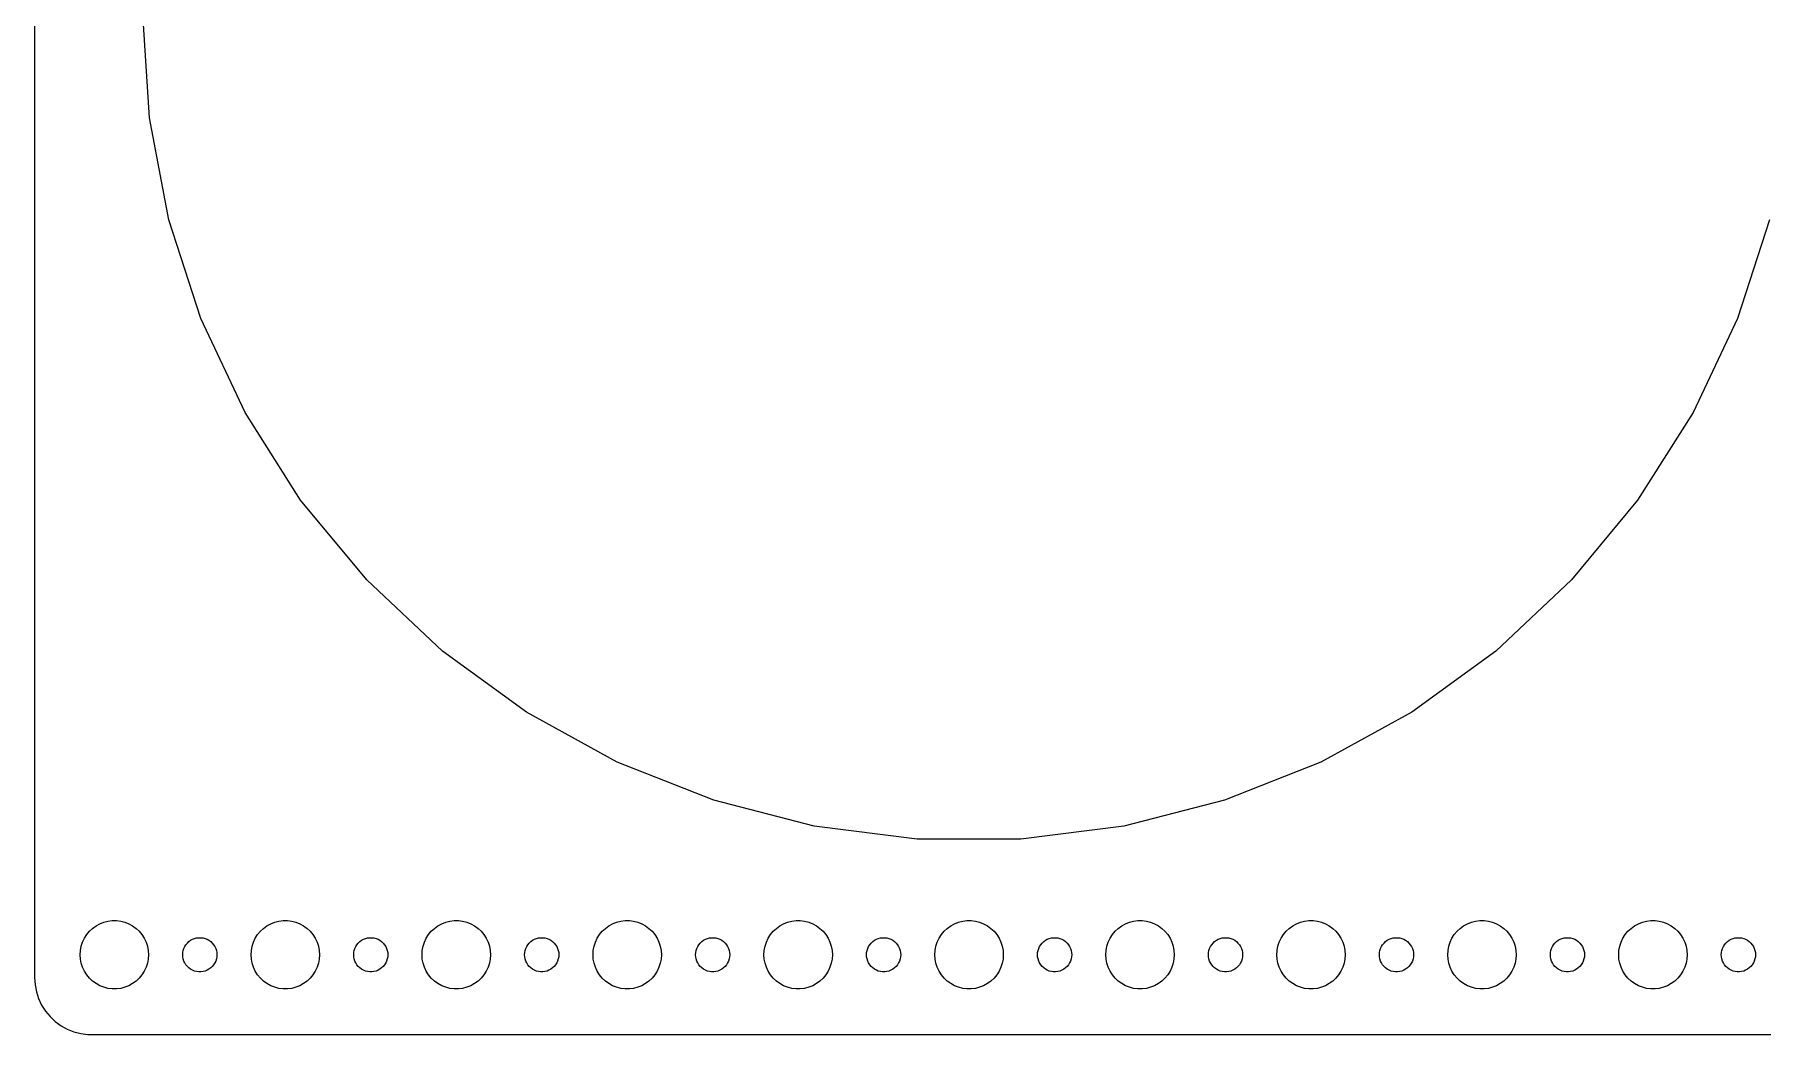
# Model space of a CAD drawing. Header units: metres. Extents: x -307 to 307, y -89 to 89.
# Drawn here: x -307 to -155.4, y -89.5 to -1.8 of the extents above; entities that cross this region are included whole.
import ezdxf

# ---------------------------------------------------------------- set-up
doc = ezdxf.new("R2010")
doc.units = ezdxf.units.M

msp = doc.modelspace()

# ---------------------------------------------------------------- linework, layer by layer
for p, q in [((-307, 84.5), (-307, -84.5)), ((-296.928, -9.0867), (-297.5, 0)), ((-295.222, -18.03), (-296.928, -9.0867)), ((-292.409, -26.689), (-295.222, -18.03)), ((-154.778, -18.03), (-157.591, -26.689)), ((-288.532, -34.9271), (-292.409, -26.689)), ((-157.591, -26.689), (-161.468, -34.9271)), ((-283.654, -42.6144), (-288.532, -34.9271)), ((-161.468, -34.9271), (-166.346, -42.6144)), ((-277.85, -49.6297), (-283.654, -42.6144)), ((-166.346, -42.6144), (-172.15, -49.6297)), ((-271.213, -55.8622), (-277.85, -49.6297)), ((-172.15, -49.6297), (-178.787, -55.8622)), ((-263.847, -61.2138), (-271.213, -55.8622)), ((-178.787, -55.8622), (-186.153, -61.2138)), ((-255.869, -65.6), (-263.847, -61.2138)), ((-186.153, -61.2138), (-194.131, -65.6)), ((-247.404, -68.9516), (-255.869, -65.6)), ((-194.131, -65.6), (-202.596, -68.9516)), ((-238.585, -71.2158), (-247.404, -68.9516)), ((-202.596, -68.9516), (-211.415, -71.2158)), ((-229.552, -72.3569), (-238.585, -71.2158)), ((-211.415, -71.2158), (-220.448, -72.3569)), ((-220.448, -72.3569), (-229.552, -72.3569)), ((-302.187, -80.4464), (-301.912, -80.1885)), ((-301.912, -80.1885), (-301.607, -79.967)), ((-301.607, -79.967), (-301.277, -79.7855)), ((-301.277, -79.7855), (-300.927, -79.6468)), ((-300.927, -79.6468), (-300.562, -79.5531)), ((-300.562, -79.5531), (-300.188, -79.5059)), ((-300.188, -79.5059), (-299.812, -79.5059)), ((-299.812, -79.5059), (-299.438, -79.5531)), ((-299.438, -79.5531), (-299.073, -79.6468)), ((-299.073, -79.6468), (-298.723, -79.7855)), ((-298.723, -79.7855), (-298.393, -79.967)), ((-298.393, -79.967), (-298.088, -80.1885)), ((-298.088, -80.1885), (-297.813, -80.4464)), ((-287.187, -80.4464), (-286.912, -80.1885)), ((-286.912, -80.1885), (-286.607, -79.967)), ((-286.607, -79.967), (-286.277, -79.7855)), ((-286.277, -79.7855), (-285.927, -79.6468)), ((-285.927, -79.6468), (-285.562, -79.5531)), ((-285.562, -79.5531), (-285.188, -79.5059)), ((-285.188, -79.5059), (-284.812, -79.5059)), ((-284.812, -79.5059), (-284.438, -79.5531)), ((-284.438, -79.5531), (-284.073, -79.6468)), ((-284.073, -79.6468), (-283.723, -79.7855)), ((-283.723, -79.7855), (-283.393, -79.967)), ((-283.393, -79.967), (-283.088, -80.1885)), ((-283.088, -80.1885), (-282.813, -80.4464)), ((-272.187, -80.4464), (-271.912, -80.1885)), ((-271.912, -80.1885), (-271.607, -79.967)), ((-271.607, -79.967), (-271.277, -79.7855)), ((-271.277, -79.7855), (-270.927, -79.6468)), ((-270.927, -79.6468), (-270.562, -79.5531)), ((-270.562, -79.5531), (-270.188, -79.5059)), ((-270.188, -79.5059), (-269.812, -79.5059)), ((-269.812, -79.5059), (-269.438, -79.5531)), ((-269.438, -79.5531), (-269.073, -79.6468)), ((-269.073, -79.6468), (-268.723, -79.7855)), ((-268.723, -79.7855), (-268.393, -79.967)), ((-268.393, -79.967), (-268.088, -80.1885)), ((-268.088, -80.1885), (-267.813, -80.4464)), ((-257.187, -80.4464), (-256.912, -80.1885)), ((-256.912, -80.1885), (-256.607, -79.967)), ((-256.607, -79.967), (-256.277, -79.7855)), ((-256.277, -79.7855), (-255.927, -79.6468)), ((-255.927, -79.6468), (-255.562, -79.5531)), ((-255.562, -79.5531), (-255.188, -79.5059)), ((-255.188, -79.5059), (-254.812, -79.5059)), ((-254.812, -79.5059), (-254.438, -79.5531)), ((-254.438, -79.5531), (-254.073, -79.6468)), ((-254.073, -79.6468), (-253.723, -79.7855)), ((-253.723, -79.7855), (-253.393, -79.967)), ((-253.393, -79.967), (-253.088, -80.1885)), ((-253.088, -80.1885), (-252.813, -80.4464)), ((-242.187, -80.4464), (-241.912, -80.1885)), ((-241.912, -80.1885), (-241.607, -79.967)), ((-241.607, -79.967), (-241.277, -79.7855)), ((-241.277, -79.7855), (-240.927, -79.6468)), ((-240.927, -79.6468), (-240.562, -79.5531)), ((-240.562, -79.5531), (-240.188, -79.5059)), ((-240.188, -79.5059), (-239.812, -79.5059)), ((-239.812, -79.5059), (-239.438, -79.5531)), ((-239.438, -79.5531), (-239.073, -79.6468)), ((-239.073, -79.6468), (-238.723, -79.7855)), ((-238.723, -79.7855), (-238.393, -79.967)), ((-238.393, -79.967), (-238.088, -80.1885)), ((-238.088, -80.1885), (-237.813, -80.4464)), ((-227.187, -80.4464), (-226.912, -80.1885)), ((-226.912, -80.1885), (-226.607, -79.967)), ((-226.607, -79.967), (-226.277, -79.7855)), ((-226.277, -79.7855), (-225.927, -79.6468)), ((-225.927, -79.6468), (-225.562, -79.5531)), ((-225.562, -79.5531), (-225.188, -79.5059)), ((-225.188, -79.5059), (-224.812, -79.5059)), ((-224.812, -79.5059), (-224.438, -79.5531)), ((-224.438, -79.5531), (-224.073, -79.6468)), ((-224.073, -79.6468), (-223.723, -79.7855)), ((-223.723, -79.7855), (-223.393, -79.967)), ((-223.393, -79.967), (-223.088, -80.1885)), ((-223.088, -80.1885), (-222.813, -80.4464)), ((-212.187, -80.4464), (-211.912, -80.1885)), ((-211.912, -80.1885), (-211.607, -79.967)), ((-211.607, -79.967), (-211.277, -79.7855)), ((-211.277, -79.7855), (-210.927, -79.6468)), ((-210.927, -79.6468), (-210.562, -79.5531)), ((-210.562, -79.5531), (-210.188, -79.5059)), ((-210.188, -79.5059), (-209.812, -79.5059)), ((-209.812, -79.5059), (-209.438, -79.5531)), ((-209.438, -79.5531), (-209.073, -79.6468)), ((-209.073, -79.6468), (-208.723, -79.7855)), ((-208.723, -79.7855), (-208.393, -79.967)), ((-208.393, -79.967), (-208.088, -80.1885)), ((-208.088, -80.1885), (-207.813, -80.4464)), ((-197.187, -80.4464), (-196.912, -80.1885)), ((-196.912, -80.1885), (-196.607, -79.967)), ((-196.607, -79.967), (-196.277, -79.7855)), ((-196.277, -79.7855), (-195.927, -79.6468)), ((-195.927, -79.6468), (-195.562, -79.5531)), ((-195.562, -79.5531), (-195.188, -79.5059)), ((-195.188, -79.5059), (-194.812, -79.5059)), ((-194.812, -79.5059), (-194.438, -79.5531)), ((-194.438, -79.5531), (-194.073, -79.6468)), ((-194.073, -79.6468), (-193.723, -79.7855)), ((-193.723, -79.7855), (-193.393, -79.967)), ((-193.393, -79.967), (-193.088, -80.1885)), ((-193.088, -80.1885), (-192.813, -80.4464)), ((-182.187, -80.4464), (-181.912, -80.1885)), ((-181.912, -80.1885), (-181.607, -79.967)), ((-181.607, -79.967), (-181.277, -79.7855)), ((-181.277, -79.7855), (-180.927, -79.6468)), ((-180.927, -79.6468), (-180.562, -79.5531)), ((-180.562, -79.5531), (-180.188, -79.5059)), ((-180.188, -79.5059), (-179.812, -79.5059)), ((-179.812, -79.5059), (-179.438, -79.5531)), ((-179.438, -79.5531), (-179.073, -79.6468)), ((-179.073, -79.6468), (-178.723, -79.7855)), ((-178.723, -79.7855), (-178.393, -79.967)), ((-178.393, -79.967), (-178.088, -80.1885)), ((-178.088, -80.1885), (-177.813, -80.4464)), ((-167.187, -80.4464), (-166.912, -80.1885)), ((-166.912, -80.1885), (-166.607, -79.967)), ((-166.607, -79.967), (-166.277, -79.7855)), ((-166.277, -79.7855), (-165.927, -79.6468)), ((-165.927, -79.6468), (-165.562, -79.5531)), ((-165.562, -79.5531), (-165.188, -79.5059)), ((-165.188, -79.5059), (-164.812, -79.5059)), ((-164.812, -79.5059), (-164.438, -79.5531)), ((-164.438, -79.5531), (-164.073, -79.6468)), ((-164.073, -79.6468), (-163.723, -79.7855)), ((-163.723, -79.7855), (-163.393, -79.967)), ((-163.393, -79.967), (-163.088, -80.1885)), ((-163.088, -80.1885), (-162.813, -80.4464)), ((-302.976, -82.124), (-302.906, -81.7539)), ((-302.906, -81.7539), (-302.789, -81.3956)), ((-302.789, -81.3956), (-302.629, -81.0547)), ((-302.629, -81.0547), (-302.427, -80.7366)), ((-302.427, -80.7366), (-302.187, -80.4464)), ((-297.813, -80.4464), (-297.573, -80.7366)), ((-297.573, -80.7366), (-297.371, -81.0547)), ((-297.371, -81.0547), (-297.211, -81.3956)), ((-297.211, -81.3956), (-297.094, -81.7539)), ((-297.094, -81.7539), (-297.024, -82.124)), ((-293.895, -81.9478), (-293.814, -81.7774)), ((-293.814, -81.7774), (-293.714, -81.6183)), ((-293.714, -81.6183), (-293.593, -81.4732)), ((-293.593, -81.4732), (-293.456, -81.3442)), ((-293.456, -81.3442), (-293.304, -81.2335)), ((-293.304, -81.2335), (-293.139, -81.1428)), ((-293.139, -81.1428), (-292.964, -81.0734)), ((-292.964, -81.0734), (-292.781, -81.0266)), ((-292.781, -81.0266), (-292.594, -81.003)), ((-292.594, -81.003), (-292.406, -81.003)), ((-292.406, -81.003), (-292.219, -81.0266)), ((-292.219, -81.0266), (-292.036, -81.0734)), ((-292.036, -81.0734), (-291.861, -81.1428)), ((-291.861, -81.1428), (-291.696, -81.2335)), ((-291.696, -81.2335), (-291.544, -81.3442)), ((-291.544, -81.3442), (-291.407, -81.4732)), ((-291.407, -81.4732), (-291.286, -81.6183)), ((-291.286, -81.6183), (-291.186, -81.7774)), ((-291.186, -81.7774), (-291.105, -81.9478)), ((-287.976, -82.124), (-287.906, -81.7539)), ((-287.906, -81.7539), (-287.789, -81.3956)), ((-287.789, -81.3956), (-287.629, -81.0547)), ((-287.629, -81.0547), (-287.427, -80.7366)), ((-287.427, -80.7366), (-287.187, -80.4464)), ((-282.813, -80.4464), (-282.573, -80.7366)), ((-282.573, -80.7366), (-282.371, -81.0547)), ((-282.371, -81.0547), (-282.211, -81.3956)), ((-282.211, -81.3956), (-282.094, -81.7539)), ((-282.094, -81.7539), (-282.024, -82.124)), ((-278.895, -81.9478), (-278.814, -81.7774)), ((-278.814, -81.7774), (-278.714, -81.6183)), ((-278.714, -81.6183), (-278.593, -81.4732)), ((-278.593, -81.4732), (-278.456, -81.3442)), ((-278.456, -81.3442), (-278.304, -81.2335)), ((-278.304, -81.2335), (-278.139, -81.1428)), ((-278.139, -81.1428), (-277.964, -81.0734)), ((-277.964, -81.0734), (-277.781, -81.0266)), ((-277.781, -81.0266), (-277.594, -81.003)), ((-277.594, -81.003), (-277.406, -81.003)), ((-277.406, -81.003), (-277.219, -81.0266)), ((-277.219, -81.0266), (-277.036, -81.0734)), ((-277.036, -81.0734), (-276.861, -81.1428)), ((-276.861, -81.1428), (-276.696, -81.2335)), ((-276.696, -81.2335), (-276.544, -81.3442)), ((-276.544, -81.3442), (-276.407, -81.4732)), ((-276.407, -81.4732), (-276.286, -81.6183)), ((-276.286, -81.6183), (-276.186, -81.7774)), ((-276.186, -81.7774), (-276.105, -81.9478)), ((-272.976, -82.124), (-272.906, -81.7539)), ((-272.906, -81.7539), (-272.789, -81.3956)), ((-272.789, -81.3956), (-272.629, -81.0547)), ((-272.629, -81.0547), (-272.427, -80.7366)), ((-272.427, -80.7366), (-272.187, -80.4464)), ((-267.813, -80.4464), (-267.573, -80.7366)), ((-267.573, -80.7366), (-267.371, -81.0547)), ((-267.371, -81.0547), (-267.211, -81.3956)), ((-267.211, -81.3956), (-267.094, -81.7539)), ((-267.094, -81.7539), (-267.024, -82.124)), ((-263.895, -81.9478), (-263.814, -81.7774)), ((-263.814, -81.7774), (-263.714, -81.6183)), ((-263.714, -81.6183), (-263.593, -81.4732)), ((-263.593, -81.4732), (-263.456, -81.3442)), ((-263.456, -81.3442), (-263.304, -81.2335)), ((-263.304, -81.2335), (-263.139, -81.1428)), ((-263.139, -81.1428), (-262.964, -81.0734)), ((-262.964, -81.0734), (-262.781, -81.0266)), ((-262.781, -81.0266), (-262.594, -81.003)), ((-262.594, -81.003), (-262.406, -81.003)), ((-262.406, -81.003), (-262.219, -81.0266)), ((-262.219, -81.0266), (-262.036, -81.0734)), ((-262.036, -81.0734), (-261.861, -81.1428)), ((-261.861, -81.1428), (-261.696, -81.2335)), ((-261.696, -81.2335), (-261.544, -81.3442)), ((-261.544, -81.3442), (-261.407, -81.4732)), ((-261.407, -81.4732), (-261.286, -81.6183)), ((-261.286, -81.6183), (-261.186, -81.7774)), ((-261.186, -81.7774), (-261.105, -81.9478)), ((-257.976, -82.124), (-257.906, -81.7539)), ((-257.906, -81.7539), (-257.789, -81.3956)), ((-257.789, -81.3956), (-257.629, -81.0547)), ((-257.629, -81.0547), (-257.427, -80.7366)), ((-257.427, -80.7366), (-257.187, -80.4464)), ((-252.813, -80.4464), (-252.573, -80.7366)), ((-252.573, -80.7366), (-252.371, -81.0547)), ((-252.371, -81.0547), (-252.211, -81.3956)), ((-252.211, -81.3956), (-252.094, -81.7539)), ((-252.094, -81.7539), (-252.024, -82.124)), ((-248.895, -81.9478), (-248.814, -81.7774)), ((-248.814, -81.7774), (-248.714, -81.6183)), ((-248.714, -81.6183), (-248.593, -81.4732)), ((-248.593, -81.4732), (-248.456, -81.3442)), ((-248.456, -81.3442), (-248.304, -81.2335)), ((-248.304, -81.2335), (-248.139, -81.1428)), ((-248.139, -81.1428), (-247.964, -81.0734)), ((-247.964, -81.0734), (-247.781, -81.0266)), ((-247.781, -81.0266), (-247.594, -81.003)), ((-247.594, -81.003), (-247.406, -81.003)), ((-247.406, -81.003), (-247.219, -81.0266)), ((-247.219, -81.0266), (-247.036, -81.0734)), ((-247.036, -81.0734), (-246.861, -81.1428)), ((-246.861, -81.1428), (-246.696, -81.2335)), ((-246.696, -81.2335), (-246.544, -81.3442)), ((-246.544, -81.3442), (-246.407, -81.4732)), ((-246.407, -81.4732), (-246.286, -81.6183)), ((-246.286, -81.6183), (-246.186, -81.7774)), ((-246.186, -81.7774), (-246.105, -81.9478)), ((-242.976, -82.124), (-242.906, -81.7539)), ((-242.906, -81.7539), (-242.789, -81.3956)), ((-242.789, -81.3956), (-242.629, -81.0547)), ((-242.629, -81.0547), (-242.427, -80.7366)), ((-242.427, -80.7366), (-242.187, -80.4464)), ((-237.813, -80.4464), (-237.573, -80.7366)), ((-237.573, -80.7366), (-237.371, -81.0547)), ((-237.371, -81.0547), (-237.211, -81.3956)), ((-237.211, -81.3956), (-237.094, -81.7539)), ((-237.094, -81.7539), (-237.024, -82.124)), ((-233.895, -81.9478), (-233.814, -81.7774)), ((-233.814, -81.7774), (-233.714, -81.6183)), ((-233.714, -81.6183), (-233.593, -81.4732)), ((-233.593, -81.4732), (-233.456, -81.3442)), ((-233.456, -81.3442), (-233.304, -81.2335)), ((-233.304, -81.2335), (-233.139, -81.1428)), ((-233.139, -81.1428), (-232.964, -81.0734)), ((-232.964, -81.0734), (-232.781, -81.0266)), ((-232.781, -81.0266), (-232.594, -81.003)), ((-232.594, -81.003), (-232.406, -81.003)), ((-232.406, -81.003), (-232.219, -81.0266)), ((-232.219, -81.0266), (-232.036, -81.0734)), ((-232.036, -81.0734), (-231.861, -81.1428)), ((-231.861, -81.1428), (-231.696, -81.2335)), ((-231.696, -81.2335), (-231.544, -81.3442)), ((-231.544, -81.3442), (-231.407, -81.4732)), ((-231.407, -81.4732), (-231.286, -81.6183)), ((-231.286, -81.6183), (-231.186, -81.7774)), ((-231.186, -81.7774), (-231.105, -81.9478)), ((-227.976, -82.124), (-227.906, -81.7539)), ((-227.906, -81.7539), (-227.789, -81.3956)), ((-227.789, -81.3956), (-227.629, -81.0547)), ((-227.629, -81.0547), (-227.427, -80.7366)), ((-227.427, -80.7366), (-227.187, -80.4464)), ((-222.813, -80.4464), (-222.573, -80.7366)), ((-222.573, -80.7366), (-222.371, -81.0547)), ((-222.371, -81.0547), (-222.211, -81.3956)), ((-222.211, -81.3956), (-222.094, -81.7539)), ((-222.094, -81.7539), (-222.024, -82.124)), ((-218.895, -81.9478), (-218.814, -81.7774)), ((-218.814, -81.7774), (-218.714, -81.6183)), ((-218.714, -81.6183), (-218.593, -81.4732)), ((-218.593, -81.4732), (-218.456, -81.3442)), ((-218.456, -81.3442), (-218.304, -81.2335)), ((-218.304, -81.2335), (-218.139, -81.1428)), ((-218.139, -81.1428), (-217.964, -81.0734)), ((-217.964, -81.0734), (-217.781, -81.0266)), ((-217.781, -81.0266), (-217.594, -81.003)), ((-217.594, -81.003), (-217.406, -81.003)), ((-217.406, -81.003), (-217.219, -81.0266)), ((-217.219, -81.0266), (-217.036, -81.0734)), ((-217.036, -81.0734), (-216.861, -81.1428)), ((-216.861, -81.1428), (-216.696, -81.2335)), ((-216.696, -81.2335), (-216.544, -81.3442)), ((-216.544, -81.3442), (-216.407, -81.4732)), ((-216.407, -81.4732), (-216.286, -81.6183)), ((-216.286, -81.6183), (-216.186, -81.7774)), ((-216.186, -81.7774), (-216.105, -81.9478)), ((-212.976, -82.124), (-212.906, -81.7539)), ((-212.906, -81.7539), (-212.789, -81.3956)), ((-212.789, -81.3956), (-212.629, -81.0547)), ((-212.629, -81.0547), (-212.427, -80.7366)), ((-212.427, -80.7366), (-212.187, -80.4464)), ((-207.813, -80.4464), (-207.573, -80.7366)), ((-207.573, -80.7366), (-207.371, -81.0547)), ((-207.371, -81.0547), (-207.211, -81.3956)), ((-207.211, -81.3956), (-207.094, -81.7539)), ((-207.094, -81.7539), (-207.024, -82.124)), ((-203.895, -81.9478), (-203.814, -81.7774)), ((-203.814, -81.7774), (-203.714, -81.6183)), ((-203.714, -81.6183), (-203.593, -81.4732)), ((-203.593, -81.4732), (-203.456, -81.3442)), ((-203.456, -81.3442), (-203.304, -81.2335)), ((-203.304, -81.2335), (-203.139, -81.1428)), ((-203.139, -81.1428), (-202.964, -81.0734)), ((-202.964, -81.0734), (-202.781, -81.0266)), ((-202.781, -81.0266), (-202.594, -81.003)), ((-202.594, -81.003), (-202.406, -81.003)), ((-202.406, -81.003), (-202.219, -81.0266)), ((-202.219, -81.0266), (-202.036, -81.0734)), ((-202.036, -81.0734), (-201.861, -81.1428)), ((-201.861, -81.1428), (-201.696, -81.2335)), ((-201.696, -81.2335), (-201.544, -81.3442)), ((-201.544, -81.3442), (-201.407, -81.4732)), ((-201.407, -81.4732), (-201.286, -81.6183)), ((-201.286, -81.6183), (-201.186, -81.7774)), ((-201.186, -81.7774), (-201.105, -81.9478)), ((-197.976, -82.124), (-197.906, -81.7539)), ((-197.906, -81.7539), (-197.789, -81.3956)), ((-197.789, -81.3956), (-197.629, -81.0547)), ((-197.629, -81.0547), (-197.427, -80.7366)), ((-197.427, -80.7366), (-197.187, -80.4464)), ((-192.813, -80.4464), (-192.573, -80.7366)), ((-192.573, -80.7366), (-192.371, -81.0547)), ((-192.371, -81.0547), (-192.211, -81.3956)), ((-192.211, -81.3956), (-192.094, -81.7539)), ((-192.094, -81.7539), (-192.024, -82.124)), ((-188.895, -81.9478), (-188.814, -81.7774)), ((-188.814, -81.7774), (-188.714, -81.6183)), ((-188.714, -81.6183), (-188.593, -81.4732)), ((-188.593, -81.4732), (-188.456, -81.3442)), ((-188.456, -81.3442), (-188.304, -81.2335)), ((-188.304, -81.2335), (-188.139, -81.1428)), ((-188.139, -81.1428), (-187.964, -81.0734)), ((-187.964, -81.0734), (-187.781, -81.0266)), ((-187.781, -81.0266), (-187.594, -81.003)), ((-187.594, -81.003), (-187.406, -81.003)), ((-187.406, -81.003), (-187.219, -81.0266)), ((-187.219, -81.0266), (-187.036, -81.0734)), ((-187.036, -81.0734), (-186.861, -81.1428)), ((-186.861, -81.1428), (-186.696, -81.2335)), ((-186.696, -81.2335), (-186.544, -81.3442)), ((-186.544, -81.3442), (-186.407, -81.4732)), ((-186.407, -81.4732), (-186.286, -81.6183)), ((-186.286, -81.6183), (-186.186, -81.7774)), ((-186.186, -81.7774), (-186.105, -81.9478)), ((-182.976, -82.124), (-182.906, -81.7539)), ((-182.906, -81.7539), (-182.789, -81.3956)), ((-182.789, -81.3956), (-182.629, -81.0547)), ((-182.629, -81.0547), (-182.427, -80.7366)), ((-182.427, -80.7366), (-182.187, -80.4464)), ((-177.813, -80.4464), (-177.573, -80.7366)), ((-177.573, -80.7366), (-177.371, -81.0547)), ((-177.371, -81.0547), (-177.211, -81.3956)), ((-177.211, -81.3956), (-177.094, -81.7539)), ((-177.094, -81.7539), (-177.024, -82.124)), ((-173.895, -81.9478), (-173.814, -81.7774)), ((-173.814, -81.7774), (-173.714, -81.6183)), ((-173.714, -81.6183), (-173.593, -81.4732)), ((-173.593, -81.4732), (-173.456, -81.3442)), ((-173.456, -81.3442), (-173.304, -81.2335)), ((-173.304, -81.2335), (-173.139, -81.1428)), ((-173.139, -81.1428), (-172.964, -81.0734)), ((-172.964, -81.0734), (-172.781, -81.0266)), ((-172.781, -81.0266), (-172.594, -81.003)), ((-172.594, -81.003), (-172.406, -81.003)), ((-172.406, -81.003), (-172.219, -81.0266)), ((-172.219, -81.0266), (-172.036, -81.0734)), ((-172.036, -81.0734), (-171.861, -81.1428)), ((-171.861, -81.1428), (-171.696, -81.2335)), ((-171.696, -81.2335), (-171.544, -81.3442)), ((-171.544, -81.3442), (-171.407, -81.4732)), ((-171.407, -81.4732), (-171.286, -81.6183)), ((-171.286, -81.6183), (-171.186, -81.7774)), ((-171.186, -81.7774), (-171.105, -81.9478)), ((-167.976, -82.124), (-167.906, -81.7539)), ((-167.906, -81.7539), (-167.789, -81.3956)), ((-167.789, -81.3956), (-167.629, -81.0547)), ((-167.629, -81.0547), (-167.427, -80.7366)), ((-167.427, -80.7366), (-167.187, -80.4464)), ((-162.813, -80.4464), (-162.573, -80.7366)), ((-162.573, -80.7366), (-162.371, -81.0547)), ((-162.371, -81.0547), (-162.211, -81.3956)), ((-162.211, -81.3956), (-162.094, -81.7539)), ((-162.094, -81.7539), (-162.024, -82.124)), ((-158.895, -81.9478), (-158.814, -81.7774)), ((-158.814, -81.7774), (-158.714, -81.6183)), ((-158.714, -81.6183), (-158.593, -81.4732)), ((-158.593, -81.4732), (-158.456, -81.3442)), ((-158.456, -81.3442), (-158.304, -81.2335)), ((-158.304, -81.2335), (-158.139, -81.1428)), ((-158.139, -81.1428), (-157.964, -81.0734)), ((-157.964, -81.0734), (-157.781, -81.0266)), ((-157.781, -81.0266), (-157.594, -81.003)), ((-157.594, -81.003), (-157.406, -81.003)), ((-157.406, -81.003), (-157.219, -81.0266)), ((-157.219, -81.0266), (-157.036, -81.0734)), ((-157.036, -81.0734), (-156.861, -81.1428)), ((-156.861, -81.1428), (-156.696, -81.2335)), ((-156.696, -81.2335), (-156.544, -81.3442)), ((-156.544, -81.3442), (-156.407, -81.4732)), ((-156.407, -81.4732), (-156.286, -81.6183)), ((-156.286, -81.6183), (-156.186, -81.7774)), ((-156.186, -81.7774), (-156.105, -81.9478)), ((-303, -82.5), (-302.976, -82.124)), ((-302.976, -82.876), (-303, -82.5)), ((-302.906, -83.2461), (-302.976, -82.876)), ((-302.789, -83.6044), (-302.906, -83.2461)), ((-297.094, -83.2461), (-297.211, -83.6044)), ((-297.024, -82.876), (-297.094, -83.2461)), ((-297.024, -82.124), (-297, -82.5)), ((-297, -82.5), (-297.024, -82.876)), ((-294, -82.5), (-293.988, -82.312)), ((-293.988, -82.688), (-294, -82.5)), ((-293.988, -82.312), (-293.953, -82.127)), ((-293.953, -82.873), (-293.988, -82.688)), ((-293.953, -82.127), (-293.895, -81.9478)), ((-293.895, -83.0522), (-293.953, -82.873)), ((-293.814, -83.2226), (-293.895, -83.0522)), ((-293.714, -83.3817), (-293.814, -83.2226)), ((-293.593, -83.5268), (-293.714, -83.3817)), ((-291.286, -83.3817), (-291.407, -83.5268)), ((-291.186, -83.2226), (-291.286, -83.3817)), ((-291.105, -83.0522), (-291.186, -83.2226)), ((-291.105, -81.9478), (-291.047, -82.127)), ((-291.047, -82.873), (-291.105, -83.0522)), ((-291.047, -82.127), (-291.012, -82.312)), ((-291.012, -82.688), (-291.047, -82.873)), ((-291.012, -82.312), (-291, -82.5)), ((-291, -82.5), (-291.012, -82.688)), ((-288, -82.5), (-287.976, -82.124)), ((-287.976, -82.876), (-288, -82.5)), ((-287.906, -83.2461), (-287.976, -82.876)), ((-287.789, -83.6044), (-287.906, -83.2461)), ((-282.094, -83.2461), (-282.211, -83.6044)), ((-282.024, -82.876), (-282.094, -83.2461)), ((-282.024, -82.124), (-282, -82.5)), ((-282, -82.5), (-282.024, -82.876)), ((-279, -82.5), (-278.988, -82.312)), ((-278.988, -82.688), (-279, -82.5)), ((-278.988, -82.312), (-278.953, -82.127)), ((-278.953, -82.873), (-278.988, -82.688)), ((-278.953, -82.127), (-278.895, -81.9478)), ((-278.895, -83.0522), (-278.953, -82.873)), ((-278.814, -83.2226), (-278.895, -83.0522)), ((-278.714, -83.3817), (-278.814, -83.2226)), ((-278.593, -83.5268), (-278.714, -83.3817)), ((-276.286, -83.3817), (-276.407, -83.5268)), ((-276.186, -83.2226), (-276.286, -83.3817)), ((-276.105, -83.0522), (-276.186, -83.2226)), ((-276.105, -81.9478), (-276.047, -82.127)), ((-276.047, -82.873), (-276.105, -83.0522)), ((-276.047, -82.127), (-276.012, -82.312)), ((-276.012, -82.688), (-276.047, -82.873)), ((-276.012, -82.312), (-276, -82.5)), ((-276, -82.5), (-276.012, -82.688)), ((-273, -82.5), (-272.976, -82.124)), ((-272.976, -82.876), (-273, -82.5)), ((-272.906, -83.2461), (-272.976, -82.876)), ((-272.789, -83.6044), (-272.906, -83.2461)), ((-267.094, -83.2461), (-267.211, -83.6044)), ((-267.024, -82.876), (-267.094, -83.2461)), ((-267.024, -82.124), (-267, -82.5)), ((-267, -82.5), (-267.024, -82.876)), ((-264, -82.5), (-263.988, -82.312)), ((-263.988, -82.688), (-264, -82.5)), ((-263.988, -82.312), (-263.953, -82.127)), ((-263.953, -82.873), (-263.988, -82.688)), ((-263.953, -82.127), (-263.895, -81.9478)), ((-263.895, -83.0522), (-263.953, -82.873)), ((-263.814, -83.2226), (-263.895, -83.0522)), ((-263.714, -83.3817), (-263.814, -83.2226)), ((-263.593, -83.5268), (-263.714, -83.3817)), ((-261.286, -83.3817), (-261.407, -83.5268)), ((-261.186, -83.2226), (-261.286, -83.3817)), ((-261.105, -83.0522), (-261.186, -83.2226)), ((-261.105, -81.9478), (-261.047, -82.127)), ((-261.047, -82.873), (-261.105, -83.0522)), ((-261.047, -82.127), (-261.012, -82.312)), ((-261.012, -82.688), (-261.047, -82.873)), ((-261.012, -82.312), (-261, -82.5)), ((-261, -82.5), (-261.012, -82.688)), ((-258, -82.5), (-257.976, -82.124)), ((-257.976, -82.876), (-258, -82.5)), ((-257.906, -83.2461), (-257.976, -82.876)), ((-257.789, -83.6044), (-257.906, -83.2461)), ((-252.094, -83.2461), (-252.211, -83.6044)), ((-252.024, -82.876), (-252.094, -83.2461)), ((-252.024, -82.124), (-252, -82.5)), ((-252, -82.5), (-252.024, -82.876)), ((-249, -82.5), (-248.988, -82.312)), ((-248.988, -82.688), (-249, -82.5)), ((-248.988, -82.312), (-248.953, -82.127)), ((-248.953, -82.873), (-248.988, -82.688)), ((-248.953, -82.127), (-248.895, -81.9478)), ((-248.895, -83.0522), (-248.953, -82.873)), ((-248.814, -83.2226), (-248.895, -83.0522)), ((-248.714, -83.3817), (-248.814, -83.2226)), ((-248.593, -83.5268), (-248.714, -83.3817)), ((-246.286, -83.3817), (-246.407, -83.5268)), ((-246.186, -83.2226), (-246.286, -83.3817)), ((-246.105, -83.0522), (-246.186, -83.2226)), ((-246.105, -81.9478), (-246.047, -82.127)), ((-246.047, -82.873), (-246.105, -83.0522)), ((-246.047, -82.127), (-246.012, -82.312)), ((-246.012, -82.688), (-246.047, -82.873)), ((-246.012, -82.312), (-246, -82.5)), ((-246, -82.5), (-246.012, -82.688)), ((-243, -82.5), (-242.976, -82.124)), ((-242.976, -82.876), (-243, -82.5)), ((-242.906, -83.2461), (-242.976, -82.876)), ((-242.789, -83.6044), (-242.906, -83.2461)), ((-237.094, -83.2461), (-237.211, -83.6044)), ((-237.024, -82.876), (-237.094, -83.2461)), ((-237.024, -82.124), (-237, -82.5)), ((-237, -82.5), (-237.024, -82.876)), ((-234, -82.5), (-233.988, -82.312)), ((-233.988, -82.688), (-234, -82.5)), ((-233.988, -82.312), (-233.953, -82.127)), ((-233.953, -82.873), (-233.988, -82.688)), ((-233.953, -82.127), (-233.895, -81.9478)), ((-233.895, -83.0522), (-233.953, -82.873)), ((-233.814, -83.2226), (-233.895, -83.0522)), ((-233.714, -83.3817), (-233.814, -83.2226)), ((-233.593, -83.5268), (-233.714, -83.3817)), ((-231.286, -83.3817), (-231.407, -83.5268)), ((-231.186, -83.2226), (-231.286, -83.3817)), ((-231.105, -83.0522), (-231.186, -83.2226)), ((-231.105, -81.9478), (-231.047, -82.127)), ((-231.047, -82.873), (-231.105, -83.0522)), ((-231.047, -82.127), (-231.012, -82.312)), ((-231.012, -82.688), (-231.047, -82.873)), ((-231.012, -82.312), (-231, -82.5)), ((-231, -82.5), (-231.012, -82.688)), ((-228, -82.5), (-227.976, -82.124)), ((-227.976, -82.876), (-228, -82.5)), ((-227.906, -83.2461), (-227.976, -82.876)), ((-227.789, -83.6044), (-227.906, -83.2461)), ((-222.094, -83.2461), (-222.211, -83.6044)), ((-222.024, -82.876), (-222.094, -83.2461)), ((-222.024, -82.124), (-222, -82.5)), ((-222, -82.5), (-222.024, -82.876)), ((-219, -82.5), (-218.988, -82.312)), ((-218.988, -82.688), (-219, -82.5)), ((-218.988, -82.312), (-218.953, -82.127)), ((-218.953, -82.873), (-218.988, -82.688)), ((-218.953, -82.127), (-218.895, -81.9478)), ((-218.895, -83.0522), (-218.953, -82.873)), ((-218.814, -83.2226), (-218.895, -83.0522)), ((-218.714, -83.3817), (-218.814, -83.2226)), ((-218.593, -83.5268), (-218.714, -83.3817)), ((-216.286, -83.3817), (-216.407, -83.5268)), ((-216.186, -83.2226), (-216.286, -83.3817)), ((-216.105, -83.0522), (-216.186, -83.2226)), ((-216.105, -81.9478), (-216.047, -82.127)), ((-216.047, -82.873), (-216.105, -83.0522)), ((-216.047, -82.127), (-216.012, -82.312)), ((-216.012, -82.688), (-216.047, -82.873)), ((-216.012, -82.312), (-216, -82.5)), ((-216, -82.5), (-216.012, -82.688)), ((-213, -82.5), (-212.976, -82.124)), ((-212.976, -82.876), (-213, -82.5)), ((-212.906, -83.2461), (-212.976, -82.876)), ((-212.789, -83.6044), (-212.906, -83.2461)), ((-207.094, -83.2461), (-207.211, -83.6044)), ((-207.024, -82.876), (-207.094, -83.2461)), ((-207.024, -82.124), (-207, -82.5)), ((-207, -82.5), (-207.024, -82.876)), ((-204, -82.5), (-203.988, -82.312)), ((-203.988, -82.688), (-204, -82.5)), ((-203.988, -82.312), (-203.953, -82.127)), ((-203.953, -82.873), (-203.988, -82.688)), ((-203.953, -82.127), (-203.895, -81.9478)), ((-203.895, -83.0522), (-203.953, -82.873)), ((-203.814, -83.2226), (-203.895, -83.0522)), ((-203.714, -83.3817), (-203.814, -83.2226)), ((-203.593, -83.5268), (-203.714, -83.3817)), ((-201.286, -83.3817), (-201.407, -83.5268)), ((-201.186, -83.2226), (-201.286, -83.3817)), ((-201.105, -83.0522), (-201.186, -83.2226)), ((-201.105, -81.9478), (-201.047, -82.127)), ((-201.047, -82.873), (-201.105, -83.0522)), ((-201.047, -82.127), (-201.012, -82.312)), ((-201.012, -82.688), (-201.047, -82.873)), ((-201.012, -82.312), (-201, -82.5)), ((-201, -82.5), (-201.012, -82.688)), ((-198, -82.5), (-197.976, -82.124)), ((-197.976, -82.876), (-198, -82.5)), ((-197.906, -83.2461), (-197.976, -82.876)), ((-197.789, -83.6044), (-197.906, -83.2461)), ((-192.094, -83.2461), (-192.211, -83.6044)), ((-192.024, -82.876), (-192.094, -83.2461)), ((-192.024, -82.124), (-192, -82.5)), ((-192, -82.5), (-192.024, -82.876)), ((-189, -82.5), (-188.988, -82.312)), ((-188.988, -82.688), (-189, -82.5)), ((-188.988, -82.312), (-188.953, -82.127)), ((-188.953, -82.873), (-188.988, -82.688)), ((-188.953, -82.127), (-188.895, -81.9478)), ((-188.895, -83.0522), (-188.953, -82.873)), ((-188.814, -83.2226), (-188.895, -83.0522)), ((-188.714, -83.3817), (-188.814, -83.2226)), ((-188.593, -83.5268), (-188.714, -83.3817)), ((-186.286, -83.3817), (-186.407, -83.5268)), ((-186.186, -83.2226), (-186.286, -83.3817)), ((-186.105, -83.0522), (-186.186, -83.2226)), ((-186.105, -81.9478), (-186.047, -82.127)), ((-186.047, -82.873), (-186.105, -83.0522)), ((-186.047, -82.127), (-186.012, -82.312)), ((-186.012, -82.688), (-186.047, -82.873)), ((-186.012, -82.312), (-186, -82.5)), ((-186, -82.5), (-186.012, -82.688)), ((-183, -82.5), (-182.976, -82.124)), ((-182.976, -82.876), (-183, -82.5)), ((-182.906, -83.2461), (-182.976, -82.876)), ((-182.789, -83.6044), (-182.906, -83.2461)), ((-177.094, -83.2461), (-177.211, -83.6044)), ((-177.024, -82.876), (-177.094, -83.2461)), ((-177.024, -82.124), (-177, -82.5)), ((-177, -82.5), (-177.024, -82.876)), ((-174, -82.5), (-173.988, -82.312)), ((-173.988, -82.688), (-174, -82.5)), ((-173.988, -82.312), (-173.953, -82.127)), ((-173.953, -82.873), (-173.988, -82.688)), ((-173.953, -82.127), (-173.895, -81.9478)), ((-173.895, -83.0522), (-173.953, -82.873)), ((-173.814, -83.2226), (-173.895, -83.0522)), ((-173.714, -83.3817), (-173.814, -83.2226)), ((-173.593, -83.5268), (-173.714, -83.3817)), ((-171.286, -83.3817), (-171.407, -83.5268)), ((-171.186, -83.2226), (-171.286, -83.3817)), ((-171.105, -83.0522), (-171.186, -83.2226)), ((-171.105, -81.9478), (-171.047, -82.127)), ((-171.047, -82.873), (-171.105, -83.0522)), ((-171.047, -82.127), (-171.012, -82.312)), ((-171.012, -82.688), (-171.047, -82.873)), ((-171.012, -82.312), (-171, -82.5)), ((-171, -82.5), (-171.012, -82.688)), ((-168, -82.5), (-167.976, -82.124)), ((-167.976, -82.876), (-168, -82.5)), ((-167.906, -83.2461), (-167.976, -82.876)), ((-167.789, -83.6044), (-167.906, -83.2461)), ((-162.094, -83.2461), (-162.211, -83.6044)), ((-162.024, -82.876), (-162.094, -83.2461)), ((-162.024, -82.124), (-162, -82.5)), ((-162, -82.5), (-162.024, -82.876)), ((-159, -82.5), (-158.988, -82.312)), ((-158.988, -82.688), (-159, -82.5)), ((-158.988, -82.312), (-158.953, -82.127)), ((-158.953, -82.873), (-158.988, -82.688)), ((-158.953, -82.127), (-158.895, -81.9478)), ((-158.895, -83.0522), (-158.953, -82.873)), ((-158.814, -83.2226), (-158.895, -83.0522)), ((-158.714, -83.3817), (-158.814, -83.2226)), ((-158.593, -83.5268), (-158.714, -83.3817)), ((-156.286, -83.3817), (-156.407, -83.5268)), ((-156.186, -83.2226), (-156.286, -83.3817)), ((-156.105, -83.0522), (-156.186, -83.2226)), ((-156.105, -81.9478), (-156.047, -82.127)), ((-156.047, -82.873), (-156.105, -83.0522)), ((-156.047, -82.127), (-156.012, -82.312)), ((-156.012, -82.688), (-156.047, -82.873)), ((-156.012, -82.312), (-156, -82.5)), ((-156, -82.5), (-156.012, -82.688)), ((-307, -84.5), (-306.961, -85.1267)), ((-302.629, -83.9453), (-302.789, -83.6044)), ((-302.427, -84.2634), (-302.629, -83.9453)), ((-302.187, -84.5536), (-302.427, -84.2634)), ((-301.912, -84.8115), (-302.187, -84.5536)), ((-301.607, -85.033), (-301.912, -84.8115)), ((-298.088, -84.8115), (-298.393, -85.033)), ((-297.813, -84.5536), (-298.088, -84.8115)), ((-297.573, -84.2634), (-297.813, -84.5536)), ((-297.371, -83.9453), (-297.573, -84.2634)), ((-297.211, -83.6044), (-297.371, -83.9453)), ((-293.456, -83.6558), (-293.593, -83.5268)), ((-293.304, -83.7665), (-293.456, -83.6558)), ((-293.139, -83.8572), (-293.304, -83.7665)), ((-292.964, -83.9266), (-293.139, -83.8572)), ((-292.781, -83.9734), (-292.964, -83.9266)), ((-292.594, -83.997), (-292.781, -83.9734)), ((-292.406, -83.997), (-292.594, -83.997)), ((-292.219, -83.9734), (-292.406, -83.997)), ((-292.036, -83.9266), (-292.219, -83.9734)), ((-291.861, -83.8572), (-292.036, -83.9266)), ((-291.696, -83.7665), (-291.861, -83.8572)), ((-291.544, -83.6558), (-291.696, -83.7665)), ((-291.407, -83.5268), (-291.544, -83.6558)), ((-287.629, -83.9453), (-287.789, -83.6044)), ((-287.427, -84.2634), (-287.629, -83.9453)), ((-287.187, -84.5536), (-287.427, -84.2634)), ((-286.912, -84.8115), (-287.187, -84.5536)), ((-286.607, -85.033), (-286.912, -84.8115)), ((-283.088, -84.8115), (-283.393, -85.033)), ((-282.813, -84.5536), (-283.088, -84.8115)), ((-282.573, -84.2634), (-282.813, -84.5536)), ((-282.371, -83.9453), (-282.573, -84.2634)), ((-282.211, -83.6044), (-282.371, -83.9453)), ((-278.456, -83.6558), (-278.593, -83.5268)), ((-278.304, -83.7665), (-278.456, -83.6558)), ((-278.139, -83.8572), (-278.304, -83.7665)), ((-277.964, -83.9266), (-278.139, -83.8572)), ((-277.781, -83.9734), (-277.964, -83.9266)), ((-277.594, -83.997), (-277.781, -83.9734)), ((-277.406, -83.997), (-277.594, -83.997)), ((-277.219, -83.9734), (-277.406, -83.997)), ((-277.036, -83.9266), (-277.219, -83.9734)), ((-276.861, -83.8572), (-277.036, -83.9266)), ((-276.696, -83.7665), (-276.861, -83.8572)), ((-276.544, -83.6558), (-276.696, -83.7665)), ((-276.407, -83.5268), (-276.544, -83.6558)), ((-272.629, -83.9453), (-272.789, -83.6044)), ((-272.427, -84.2634), (-272.629, -83.9453)), ((-272.187, -84.5536), (-272.427, -84.2634)), ((-271.912, -84.8115), (-272.187, -84.5536)), ((-271.607, -85.033), (-271.912, -84.8115)), ((-268.088, -84.8115), (-268.393, -85.033)), ((-267.813, -84.5536), (-268.088, -84.8115)), ((-267.573, -84.2634), (-267.813, -84.5536)), ((-267.371, -83.9453), (-267.573, -84.2634)), ((-267.211, -83.6044), (-267.371, -83.9453)), ((-263.456, -83.6558), (-263.593, -83.5268)), ((-263.304, -83.7665), (-263.456, -83.6558)), ((-263.139, -83.8572), (-263.304, -83.7665)), ((-262.964, -83.9266), (-263.139, -83.8572)), ((-262.781, -83.9734), (-262.964, -83.9266)), ((-262.594, -83.997), (-262.781, -83.9734)), ((-262.406, -83.997), (-262.594, -83.997)), ((-262.219, -83.9734), (-262.406, -83.997)), ((-262.036, -83.9266), (-262.219, -83.9734)), ((-261.861, -83.8572), (-262.036, -83.9266)), ((-261.696, -83.7665), (-261.861, -83.8572)), ((-261.544, -83.6558), (-261.696, -83.7665)), ((-261.407, -83.5268), (-261.544, -83.6558)), ((-257.629, -83.9453), (-257.789, -83.6044)), ((-257.427, -84.2634), (-257.629, -83.9453)), ((-257.187, -84.5536), (-257.427, -84.2634)), ((-256.912, -84.8115), (-257.187, -84.5536)), ((-256.607, -85.033), (-256.912, -84.8115)), ((-253.088, -84.8115), (-253.393, -85.033)), ((-252.813, -84.5536), (-253.088, -84.8115)), ((-252.573, -84.2634), (-252.813, -84.5536)), ((-252.371, -83.9453), (-252.573, -84.2634)), ((-252.211, -83.6044), (-252.371, -83.9453)), ((-248.456, -83.6558), (-248.593, -83.5268)), ((-248.304, -83.7665), (-248.456, -83.6558)), ((-248.139, -83.8572), (-248.304, -83.7665)), ((-247.964, -83.9266), (-248.139, -83.8572)), ((-247.781, -83.9734), (-247.964, -83.9266)), ((-247.594, -83.997), (-247.781, -83.9734)), ((-247.406, -83.997), (-247.594, -83.997)), ((-247.219, -83.9734), (-247.406, -83.997)), ((-247.036, -83.9266), (-247.219, -83.9734)), ((-246.861, -83.8572), (-247.036, -83.9266)), ((-246.696, -83.7665), (-246.861, -83.8572)), ((-246.544, -83.6558), (-246.696, -83.7665)), ((-246.407, -83.5268), (-246.544, -83.6558)), ((-242.629, -83.9453), (-242.789, -83.6044)), ((-242.427, -84.2634), (-242.629, -83.9453)), ((-242.187, -84.5536), (-242.427, -84.2634)), ((-241.912, -84.8115), (-242.187, -84.5536)), ((-241.607, -85.033), (-241.912, -84.8115)), ((-238.088, -84.8115), (-238.393, -85.033)), ((-237.813, -84.5536), (-238.088, -84.8115)), ((-237.573, -84.2634), (-237.813, -84.5536)), ((-237.371, -83.9453), (-237.573, -84.2634)), ((-237.211, -83.6044), (-237.371, -83.9453)), ((-233.456, -83.6558), (-233.593, -83.5268)), ((-233.304, -83.7665), (-233.456, -83.6558)), ((-233.139, -83.8572), (-233.304, -83.7665)), ((-232.964, -83.9266), (-233.139, -83.8572)), ((-232.781, -83.9734), (-232.964, -83.9266)), ((-232.594, -83.997), (-232.781, -83.9734)), ((-232.406, -83.997), (-232.594, -83.997)), ((-232.219, -83.9734), (-232.406, -83.997)), ((-232.036, -83.9266), (-232.219, -83.9734)), ((-231.861, -83.8572), (-232.036, -83.9266)), ((-231.696, -83.7665), (-231.861, -83.8572)), ((-231.544, -83.6558), (-231.696, -83.7665)), ((-231.407, -83.5268), (-231.544, -83.6558)), ((-227.629, -83.9453), (-227.789, -83.6044)), ((-227.427, -84.2634), (-227.629, -83.9453)), ((-227.187, -84.5536), (-227.427, -84.2634)), ((-226.912, -84.8115), (-227.187, -84.5536)), ((-226.607, -85.033), (-226.912, -84.8115)), ((-223.088, -84.8115), (-223.393, -85.033)), ((-222.813, -84.5536), (-223.088, -84.8115)), ((-222.573, -84.2634), (-222.813, -84.5536)), ((-222.371, -83.9453), (-222.573, -84.2634)), ((-222.211, -83.6044), (-222.371, -83.9453)), ((-218.456, -83.6558), (-218.593, -83.5268)), ((-218.304, -83.7665), (-218.456, -83.6558)), ((-218.139, -83.8572), (-218.304, -83.7665)), ((-217.964, -83.9266), (-218.139, -83.8572)), ((-217.781, -83.9734), (-217.964, -83.9266)), ((-217.594, -83.997), (-217.781, -83.9734)), ((-217.406, -83.997), (-217.594, -83.997)), ((-217.219, -83.9734), (-217.406, -83.997)), ((-217.036, -83.9266), (-217.219, -83.9734)), ((-216.861, -83.8572), (-217.036, -83.9266)), ((-216.696, -83.7665), (-216.861, -83.8572)), ((-216.544, -83.6558), (-216.696, -83.7665)), ((-216.407, -83.5268), (-216.544, -83.6558)), ((-212.629, -83.9453), (-212.789, -83.6044)), ((-212.427, -84.2634), (-212.629, -83.9453)), ((-212.187, -84.5536), (-212.427, -84.2634)), ((-211.912, -84.8115), (-212.187, -84.5536)), ((-211.607, -85.033), (-211.912, -84.8115)), ((-208.088, -84.8115), (-208.393, -85.033)), ((-207.813, -84.5536), (-208.088, -84.8115)), ((-207.573, -84.2634), (-207.813, -84.5536)), ((-207.371, -83.9453), (-207.573, -84.2634)), ((-207.211, -83.6044), (-207.371, -83.9453)), ((-203.456, -83.6558), (-203.593, -83.5268)), ((-203.304, -83.7665), (-203.456, -83.6558)), ((-203.139, -83.8572), (-203.304, -83.7665)), ((-202.964, -83.9266), (-203.139, -83.8572)), ((-202.781, -83.9734), (-202.964, -83.9266)), ((-202.594, -83.997), (-202.781, -83.9734)), ((-202.406, -83.997), (-202.594, -83.997)), ((-202.219, -83.9734), (-202.406, -83.997)), ((-202.036, -83.9266), (-202.219, -83.9734)), ((-201.861, -83.8572), (-202.036, -83.9266)), ((-201.696, -83.7665), (-201.861, -83.8572)), ((-201.544, -83.6558), (-201.696, -83.7665)), ((-201.407, -83.5268), (-201.544, -83.6558)), ((-197.629, -83.9453), (-197.789, -83.6044)), ((-197.427, -84.2634), (-197.629, -83.9453)), ((-197.187, -84.5536), (-197.427, -84.2634)), ((-196.912, -84.8115), (-197.187, -84.5536)), ((-196.607, -85.033), (-196.912, -84.8115)), ((-193.088, -84.8115), (-193.393, -85.033)), ((-192.813, -84.5536), (-193.088, -84.8115)), ((-192.573, -84.2634), (-192.813, -84.5536)), ((-192.371, -83.9453), (-192.573, -84.2634)), ((-192.211, -83.6044), (-192.371, -83.9453)), ((-188.456, -83.6558), (-188.593, -83.5268)), ((-188.304, -83.7665), (-188.456, -83.6558)), ((-188.139, -83.8572), (-188.304, -83.7665)), ((-187.964, -83.9266), (-188.139, -83.8572)), ((-187.781, -83.9734), (-187.964, -83.9266)), ((-187.594, -83.997), (-187.781, -83.9734)), ((-187.406, -83.997), (-187.594, -83.997)), ((-187.219, -83.9734), (-187.406, -83.997)), ((-187.036, -83.9266), (-187.219, -83.9734)), ((-186.861, -83.8572), (-187.036, -83.9266)), ((-186.696, -83.7665), (-186.861, -83.8572)), ((-186.544, -83.6558), (-186.696, -83.7665)), ((-186.407, -83.5268), (-186.544, -83.6558)), ((-182.629, -83.9453), (-182.789, -83.6044)), ((-182.427, -84.2634), (-182.629, -83.9453)), ((-182.187, -84.5536), (-182.427, -84.2634)), ((-181.912, -84.8115), (-182.187, -84.5536)), ((-181.607, -85.033), (-181.912, -84.8115)), ((-178.088, -84.8115), (-178.393, -85.033)), ((-177.813, -84.5536), (-178.088, -84.8115)), ((-177.573, -84.2634), (-177.813, -84.5536)), ((-177.371, -83.9453), (-177.573, -84.2634)), ((-177.211, -83.6044), (-177.371, -83.9453)), ((-173.456, -83.6558), (-173.593, -83.5268)), ((-173.304, -83.7665), (-173.456, -83.6558)), ((-173.139, -83.8572), (-173.304, -83.7665)), ((-172.964, -83.9266), (-173.139, -83.8572)), ((-172.781, -83.9734), (-172.964, -83.9266)), ((-172.594, -83.997), (-172.781, -83.9734)), ((-172.406, -83.997), (-172.594, -83.997)), ((-172.219, -83.9734), (-172.406, -83.997)), ((-172.036, -83.9266), (-172.219, -83.9734)), ((-171.861, -83.8572), (-172.036, -83.9266)), ((-171.696, -83.7665), (-171.861, -83.8572)), ((-171.544, -83.6558), (-171.696, -83.7665)), ((-171.407, -83.5268), (-171.544, -83.6558)), ((-167.629, -83.9453), (-167.789, -83.6044)), ((-167.427, -84.2634), (-167.629, -83.9453)), ((-167.187, -84.5536), (-167.427, -84.2634)), ((-166.912, -84.8115), (-167.187, -84.5536)), ((-166.607, -85.033), (-166.912, -84.8115)), ((-163.088, -84.8115), (-163.393, -85.033)), ((-162.813, -84.5536), (-163.088, -84.8115)), ((-162.573, -84.2634), (-162.813, -84.5536)), ((-162.371, -83.9453), (-162.573, -84.2634)), ((-162.211, -83.6044), (-162.371, -83.9453)), ((-158.456, -83.6558), (-158.593, -83.5268)), ((-158.304, -83.7665), (-158.456, -83.6558)), ((-158.139, -83.8572), (-158.304, -83.7665)), ((-157.964, -83.9266), (-158.139, -83.8572)), ((-157.781, -83.9734), (-157.964, -83.9266)), ((-157.594, -83.997), (-157.781, -83.9734)), ((-157.406, -83.997), (-157.594, -83.997)), ((-157.219, -83.9734), (-157.406, -83.997)), ((-157.036, -83.9266), (-157.219, -83.9734)), ((-156.861, -83.8572), (-157.036, -83.9266)), ((-156.696, -83.7665), (-156.861, -83.8572)), ((-156.544, -83.6558), (-156.696, -83.7665)), ((-156.407, -83.5268), (-156.544, -83.6558)), ((-306.961, -85.1267), (-306.843, -85.7434)), ((-306.843, -85.7434), (-306.649, -86.3406)), ((-306.649, -86.3406), (-306.382, -86.9088)), ((-301.277, -85.2145), (-301.607, -85.033)), ((-300.927, -85.3532), (-301.277, -85.2145)), ((-300.562, -85.4469), (-300.927, -85.3532)), ((-300.188, -85.4941), (-300.562, -85.4469)), ((-299.812, -85.4941), (-300.188, -85.4941)), ((-299.438, -85.4469), (-299.812, -85.4941)), ((-299.073, -85.3532), (-299.438, -85.4469)), ((-298.723, -85.2145), (-299.073, -85.3532)), ((-298.393, -85.033), (-298.723, -85.2145)), ((-286.277, -85.2145), (-286.607, -85.033)), ((-285.927, -85.3532), (-286.277, -85.2145)), ((-285.562, -85.4469), (-285.927, -85.3532)), ((-285.188, -85.4941), (-285.562, -85.4469)), ((-284.812, -85.4941), (-285.188, -85.4941)), ((-284.438, -85.4469), (-284.812, -85.4941)), ((-284.073, -85.3532), (-284.438, -85.4469)), ((-283.723, -85.2145), (-284.073, -85.3532)), ((-283.393, -85.033), (-283.723, -85.2145)), ((-271.277, -85.2145), (-271.607, -85.033)), ((-270.927, -85.3532), (-271.277, -85.2145)), ((-270.562, -85.4469), (-270.927, -85.3532)), ((-270.188, -85.4941), (-270.562, -85.4469)), ((-269.812, -85.4941), (-270.188, -85.4941)), ((-269.438, -85.4469), (-269.812, -85.4941)), ((-269.073, -85.3532), (-269.438, -85.4469)), ((-268.723, -85.2145), (-269.073, -85.3532)), ((-268.393, -85.033), (-268.723, -85.2145)), ((-256.277, -85.2145), (-256.607, -85.033)), ((-255.927, -85.3532), (-256.277, -85.2145)), ((-255.562, -85.4469), (-255.927, -85.3532)), ((-255.188, -85.4941), (-255.562, -85.4469)), ((-254.812, -85.4941), (-255.188, -85.4941)), ((-254.438, -85.4469), (-254.812, -85.4941)), ((-254.073, -85.3532), (-254.438, -85.4469)), ((-253.723, -85.2145), (-254.073, -85.3532)), ((-253.393, -85.033), (-253.723, -85.2145)), ((-241.277, -85.2145), (-241.607, -85.033)), ((-240.927, -85.3532), (-241.277, -85.2145)), ((-240.562, -85.4469), (-240.927, -85.3532)), ((-240.188, -85.4941), (-240.562, -85.4469)), ((-239.812, -85.4941), (-240.188, -85.4941)), ((-239.438, -85.4469), (-239.812, -85.4941)), ((-239.073, -85.3532), (-239.438, -85.4469)), ((-238.723, -85.2145), (-239.073, -85.3532)), ((-238.393, -85.033), (-238.723, -85.2145)), ((-226.277, -85.2145), (-226.607, -85.033)), ((-225.927, -85.3532), (-226.277, -85.2145)), ((-225.562, -85.4469), (-225.927, -85.3532)), ((-225.188, -85.4941), (-225.562, -85.4469)), ((-224.812, -85.4941), (-225.188, -85.4941)), ((-224.438, -85.4469), (-224.812, -85.4941)), ((-224.073, -85.3532), (-224.438, -85.4469)), ((-223.723, -85.2145), (-224.073, -85.3532)), ((-223.393, -85.033), (-223.723, -85.2145)), ((-211.277, -85.2145), (-211.607, -85.033)), ((-210.927, -85.3532), (-211.277, -85.2145)), ((-210.562, -85.4469), (-210.927, -85.3532)), ((-210.188, -85.4941), (-210.562, -85.4469)), ((-209.812, -85.4941), (-210.188, -85.4941)), ((-209.438, -85.4469), (-209.812, -85.4941)), ((-209.073, -85.3532), (-209.438, -85.4469)), ((-208.723, -85.2145), (-209.073, -85.3532)), ((-208.393, -85.033), (-208.723, -85.2145)), ((-196.277, -85.2145), (-196.607, -85.033)), ((-195.927, -85.3532), (-196.277, -85.2145)), ((-195.562, -85.4469), (-195.927, -85.3532)), ((-195.188, -85.4941), (-195.562, -85.4469)), ((-194.812, -85.4941), (-195.188, -85.4941)), ((-194.438, -85.4469), (-194.812, -85.4941)), ((-194.073, -85.3532), (-194.438, -85.4469)), ((-193.723, -85.2145), (-194.073, -85.3532)), ((-193.393, -85.033), (-193.723, -85.2145)), ((-181.277, -85.2145), (-181.607, -85.033)), ((-180.927, -85.3532), (-181.277, -85.2145)), ((-180.562, -85.4469), (-180.927, -85.3532)), ((-180.188, -85.4941), (-180.562, -85.4469)), ((-179.812, -85.4941), (-180.188, -85.4941)), ((-179.438, -85.4469), (-179.812, -85.4941)), ((-179.073, -85.3532), (-179.438, -85.4469)), ((-178.723, -85.2145), (-179.073, -85.3532)), ((-178.393, -85.033), (-178.723, -85.2145)), ((-166.277, -85.2145), (-166.607, -85.033)), ((-165.927, -85.3532), (-166.277, -85.2145)), ((-165.562, -85.4469), (-165.927, -85.3532)), ((-165.188, -85.4941), (-165.562, -85.4469)), ((-164.812, -85.4941), (-165.188, -85.4941)), ((-164.438, -85.4469), (-164.812, -85.4941)), ((-164.073, -85.3532), (-164.438, -85.4469)), ((-163.723, -85.2145), (-164.073, -85.3532)), ((-163.393, -85.033), (-163.723, -85.2145)), ((-306.382, -86.9088), (-306.045, -87.4389)), ((-306.045, -87.4389), (-305.645, -87.9227)), ((-305.645, -87.9227), (-305.187, -88.3526)), ((-305.187, -88.3526), (-304.679, -88.7216)), ((-304.679, -88.7216), (-304.129, -89.0241)), ((-304.129, -89.0241), (-303.545, -89.2553)), ((-303.545, -89.2553), (-302.937, -89.4114)), ((-302.937, -89.4114), (-302.314, -89.4901)), ((-302.314, -89.4901), (302.314, -89.4901))]:
    msp.add_line(p, q)

doc.saveas('drawing.dxf')
